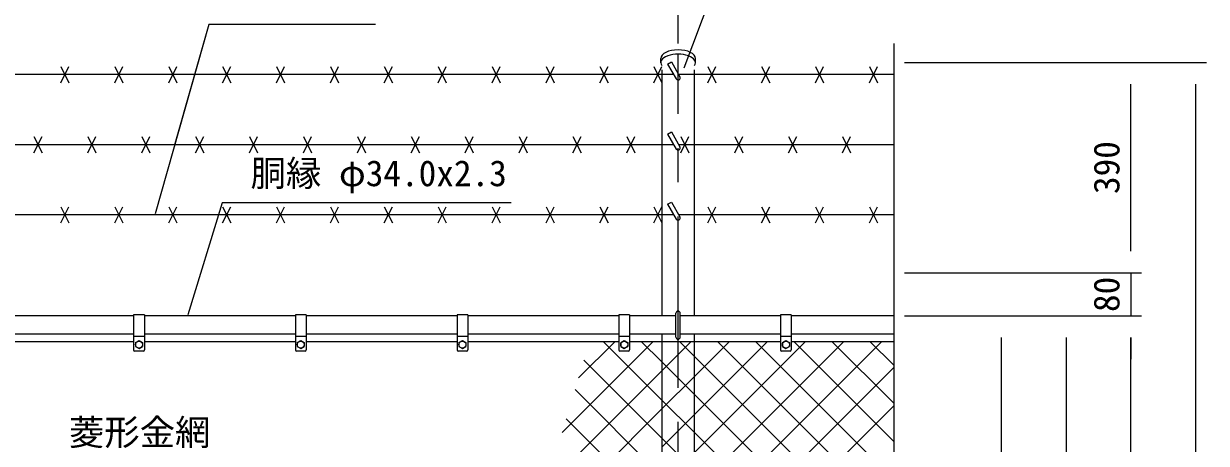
# Model space of a CAD drawing. Units: millimetres, scale not verified. Extents: x -4200 to 4200, y -2970 to 2970.
# Drawn here: x -2599 to -405, y 1024 to 1802 of the extents above; entities that cross this region are included whole.
import ezdxf
from ezdxf.enums import TextEntityAlignment as Align

# ---------------------------------------------------------------- set-up
doc = ezdxf.new("R2010")
doc.units = ezdxf.units.MM
doc.header["$LTSCALE"] = 10
doc.linetypes.add('USER1', pattern=[50.8, 31.75, -6.35, 6.35, -6.35])
for name, color, linetype, lineweight in [('0-0_D-STR1', 1, 'Continuous', 25), ('0-1_D-STR2', 7, 'Continuous', 13), ('0-2_D-STR3', 3, 'Continuous', 13), ('0-3_D-BMK', 2, 'USER1', 13), ('0-4_D-STR-DIM', 7, 'Continuous', 13), ('0-A_D-STR-TXT', 7, 'Continuous', 13)]:
    doc.layers.add(name, color=color, linetype=linetype, lineweight=lineweight)
doc.styles.add('ＭＳ ゴシック', font='')
doc.styles.get('ＭＳ ゴシック').set_extended_font_data('MS Gothic')

msp = doc.modelspace()

# ---------------------------------------------------------------- linework, layer by layer
at = {"layer": '0-0_D-STR1'}
for p, q in [((-1417.07, 1729.71), (-1417.07, 1737.67)), ((-1352.87, 1729.71), (-1352.87, 1737.67)), ((-1415.22, 1716.44), (-1415.22, 1260)), ((-1354.72, 1260), (-1354.72, 1716.44)), ((-2394.97, 1260), (-2674.97, 1260)), ((-2094.97, 1260), (-2374.97, 1260)), ((-1794.97, 1260), (-2074.97, 1260)), ((-1494.97, 1260), (-1774.97, 1260)), ((-1388.97, 1260), (-1474.97, 1260)), ((-1194.97, 1260), (-1380.97, 1260)), ((-984.97, 1260), (-1174.97, 1260)), ((-2394.97, 1226), (-2674.97, 1226)), ((-2094.97, 1226), (-2374.97, 1226)), ((-1794.97, 1226), (-2074.97, 1226)), ((-1494.97, 1226), (-1774.97, 1226)), ((-1388.97, 1226), (-1474.97, 1226)), ((-1415.22, 1226), (-1415.22, -476)), ((-1194.97, 1226), (-1380.97, 1226)), ((-1354.72, -476), (-1354.72, 1226)), ((-984.97, 1226), (-1174.97, 1226))]:
    msp.add_line(p, q, dxfattribs=at)
for centre, start_param, end_param in [((-1384.97, 1729.71), 2.8004339, 6.6243441), ((-1384.97, 1737.67), 3.1415927, 6.2831853)]:
    msp.add_ellipse(centre, major_axis=(-32.1, 0), ratio=0.494803, start_param=start_param, end_param=end_param, dxfattribs=at)
at = {"layer": '0-1_D-STR2'}
for p, q in [((-1600.07, 1044.14), (-1431.21, 1213)), ((-1569.54, 1145.38), (-1501.92, 1213)), ((-1354.72, 1148.07), (-1289.79, 1213)), ((-1354.72, 1077.36), (-1219.08, 1213)), ((-1354.72, 1006.65), (-1148.37, 1213)), ((-1354.72, 935.94), (-1077.66, 1213)), ((-1354.72, 865.22), (-1006.95, 1213)), ((-984.97, 886.04), (-1311.93, 1213)), ((-984.97, 956.75), (-1241.22, 1213)), ((-984.97, 1027.46), (-1170.51, 1213)), ((-984.97, 1098.17), (-1099.8, 1213)), ((-984.97, 1168.88), (-1029.09, 1213)), ((-1415.22, 1033.45), (-1559.72, 1177.95)), ((-1415.22, 1087.57), (-1354.72, 1148.07)), ((-1415.22, 962.74), (-1576.1, 1123.62)), ((-1661.14, 841.66), (-1415.22, 1087.57)), ((-1415.22, 1016.86), (-1354.72, 1077.36)), ((-1415.22, 892.03), (-1592.49, 1069.29)), ((-1354.72, 972.95), (-1415.22, 1033.45))]:
    msp.add_line(p, q, dxfattribs=at)
for points in [[(-1630.6, 942.9), (-1415.22, 1158.28), (-1360.5, 1213)], [(-984.97, 673.91), (-987.06, 676), (-1354.72, 1043.66), (-1415.22, 1104.16), (-1524.06, 1213)], [(-984.97, 744.62), (-1354.72, 1114.37), (-1415.22, 1174.87), (-1453.35, 1213)], [(-984.97, 815.33), (-1354.72, 1185.08), (-1382.64, 1213)], [(-1813.8, 335.44), (-1473.24, 676), (-1415.22, 734.01), (-1354.72, 794.51), (-984.97, 1164.26)], [(-1390.67, 687.86), (-1354.72, 723.8), (-984.97, 1093.55)]]:
    msp.add_lwpolyline(points, dxfattribs=at)
at = {"layer": '0-2_D-STR3'}
for p, q in [((-2529.97, 1692.54), (-2514.97, 1722.54)), ((-2529.97, 1722.54), (-2514.97, 1692.54)), ((-2429.97, 1692.54), (-2414.97, 1722.54)), ((-2429.97, 1722.54), (-2414.97, 1692.54)), ((-2329.97, 1692.54), (-2314.97, 1722.54)), ((-2329.97, 1722.54), (-2314.97, 1692.54)), ((-2229.97, 1692.54), (-2214.97, 1722.54)), ((-2229.97, 1722.54), (-2214.97, 1692.54)), ((-2129.97, 1692.54), (-2114.97, 1722.54)), ((-2129.97, 1722.54), (-2114.97, 1692.54)), ((-2029.97, 1692.54), (-2014.97, 1722.54)), ((-2029.97, 1722.54), (-2014.97, 1692.54)), ((-1929.97, 1692.54), (-1914.97, 1722.54)), ((-1929.97, 1722.54), (-1914.97, 1692.54)), ((-1829.97, 1692.54), (-1814.97, 1722.54)), ((-1829.97, 1722.54), (-1814.97, 1692.54)), ((-1729.97, 1692.54), (-1714.97, 1722.54)), ((-1729.97, 1722.54), (-1714.97, 1692.54)), ((-1629.97, 1692.54), (-1614.97, 1722.54)), ((-1629.97, 1722.54), (-1614.97, 1692.54)), ((-1529.97, 1692.54), (-1514.97, 1722.54)), ((-1529.97, 1722.54), (-1514.97, 1692.54)), ((-1429.97, 1692.54), (-1414.97, 1722.54)), ((-1429.97, 1722.54), (-1414.97, 1692.54)), ((-1404.37, 1727.12), (-1397.44, 1731.12)), ((-1404.37, 1727.12), (-1388.44, 1699.54)), ((-1397.44, 1731.12), (-1381.51, 1703.54)), ((-1329.97, 1692.54), (-1314.97, 1722.54)), ((-1329.97, 1722.54), (-1314.97, 1692.54)), ((-1229.97, 1692.54), (-1214.97, 1722.54)), ((-1229.97, 1722.54), (-1214.97, 1692.54)), ((-1129.97, 1692.54), (-1114.97, 1722.54)), ((-1129.97, 1722.54), (-1114.97, 1692.54)), ((-1029.97, 1692.54), (-1014.97, 1722.54)), ((-1029.97, 1722.54), (-1014.97, 1692.54)), ((-1393.06, 1707.54), (-3383.82, 1707.54)), ((-984.97, 1707.54), (-1383.82, 1707.54)), ((-2579.97, 1562.63), (-2564.97, 1592.63)), ((-2579.97, 1592.63), (-2564.97, 1562.63)), ((-2479.97, 1562.63), (-2464.97, 1592.63)), ((-2479.97, 1592.63), (-2464.97, 1562.63)), ((-2379.97, 1562.63), (-2364.97, 1592.63)), ((-2379.97, 1592.63), (-2364.97, 1562.63)), ((-2279.97, 1562.63), (-2264.97, 1592.63)), ((-2279.97, 1592.63), (-2264.97, 1562.63)), ((-2179.97, 1562.63), (-2164.97, 1592.63)), ((-2179.97, 1592.63), (-2164.97, 1562.63)), ((-2079.97, 1562.63), (-2064.97, 1592.63)), ((-2079.97, 1592.63), (-2064.97, 1562.63)), ((-1979.97, 1562.63), (-1964.97, 1592.63)), ((-1979.97, 1592.63), (-1964.97, 1562.63)), ((-1879.97, 1562.63), (-1864.97, 1592.63)), ((-1879.97, 1592.63), (-1864.97, 1562.63)), ((-1779.97, 1562.63), (-1764.97, 1592.63)), ((-1779.97, 1592.63), (-1764.97, 1562.63)), ((-1679.97, 1562.63), (-1664.97, 1592.63)), ((-1679.97, 1592.63), (-1664.97, 1562.63)), ((-1579.97, 1562.63), (-1564.97, 1592.63)), ((-1579.97, 1592.63), (-1564.97, 1562.63)), ((-1479.97, 1562.63), (-1464.97, 1592.63)), ((-1479.97, 1592.63), (-1464.97, 1562.63)), ((-1404.37, 1597.22), (-1397.44, 1601.22)), ((-1404.37, 1597.22), (-1388.44, 1569.63)), ((-1397.44, 1601.22), (-1381.51, 1573.63)), ((-1379.97, 1562.63), (-1364.97, 1592.63)), ((-1379.97, 1592.63), (-1364.97, 1562.63)), ((-1279.97, 1562.63), (-1264.97, 1592.63)), ((-1279.97, 1592.63), (-1264.97, 1562.63)), ((-1179.97, 1562.63), (-1164.97, 1592.63)), ((-1179.97, 1592.63), (-1164.97, 1562.63)), ((-1079.97, 1562.63), (-1064.97, 1592.63)), ((-1079.97, 1592.63), (-1064.97, 1562.63)), ((-1393.06, 1577.63), (-3383.82, 1577.63)), ((-984.97, 1577.63), (-1383.82, 1577.63)), ((-1404.37, 1467.32), (-1397.44, 1471.32)), ((-1397.44, 1471.32), (-1381.51, 1443.73)), ((-2529.97, 1432.73), (-2514.97, 1462.73)), ((-2529.97, 1462.73), (-2514.97, 1432.73)), ((-2429.97, 1432.73), (-2414.97, 1462.73)), ((-2429.97, 1462.73), (-2414.97, 1432.73)), ((-2329.97, 1432.73), (-2314.97, 1462.73)), ((-2329.97, 1462.73), (-2314.97, 1432.73)), ((-2229.97, 1432.73), (-2214.97, 1462.73)), ((-2229.97, 1462.73), (-2214.97, 1432.73)), ((-2129.97, 1432.73), (-2114.97, 1462.73)), ((-2129.97, 1462.73), (-2114.97, 1432.73)), ((-2029.97, 1432.73), (-2014.97, 1462.73)), ((-2029.97, 1462.73), (-2014.97, 1432.73)), ((-1929.97, 1432.73), (-1914.97, 1462.73)), ((-1929.97, 1462.73), (-1914.97, 1432.73)), ((-1829.97, 1432.73), (-1814.97, 1462.73)), ((-1829.97, 1462.73), (-1814.97, 1432.73)), ((-1729.97, 1432.73), (-1714.97, 1462.73)), ((-1729.97, 1462.73), (-1714.97, 1432.73)), ((-1629.97, 1432.73), (-1614.97, 1462.73)), ((-1629.97, 1462.73), (-1614.97, 1432.73)), ((-1529.97, 1432.73), (-1514.97, 1462.73)), ((-1529.97, 1462.73), (-1514.97, 1432.73)), ((-1429.97, 1432.73), (-1414.97, 1462.73)), ((-1429.97, 1462.73), (-1414.97, 1432.73)), ((-1404.37, 1467.32), (-1388.44, 1439.73)), ((-1329.97, 1432.73), (-1314.97, 1462.73)), ((-1329.97, 1462.73), (-1314.97, 1432.73)), ((-1229.97, 1432.73), (-1214.97, 1462.73)), ((-1229.97, 1462.73), (-1214.97, 1432.73)), ((-1129.97, 1432.73), (-1114.97, 1462.73)), ((-1129.97, 1462.73), (-1114.97, 1432.73)), ((-1029.97, 1432.73), (-1014.97, 1462.73)), ((-1029.97, 1462.73), (-1014.97, 1432.73)), ((-1393.06, 1447.73), (-3383.82, 1447.73)), ((-984.97, 1447.73), (-1383.82, 1447.73)), ((-2394.97, 1262), (-2394.97, 1197)), ((-2374.97, 1262), (-2394.97, 1262)), ((-2374.97, 1262), (-2374.97, 1197)), ((-2094.97, 1262), (-2094.97, 1197)), ((-2074.97, 1262), (-2094.97, 1262)), ((-2074.97, 1262), (-2074.97, 1197)), ((-1794.97, 1262), (-1794.97, 1197)), ((-1774.97, 1262), (-1794.97, 1262)), ((-1774.97, 1262), (-1774.97, 1197)), ((-1494.97, 1262), (-1494.97, 1197)), ((-1474.97, 1262), (-1494.97, 1262)), ((-1474.97, 1262), (-1474.97, 1197)), ((-1388.97, 1221), (-1388.97, 1265)), ((-1380.97, 1221), (-1380.97, 1265)), ((-1194.97, 1262), (-1194.97, 1197)), ((-1174.97, 1262), (-1194.97, 1262)), ((-1174.97, 1262), (-1174.97, 1197)), ((-2674.97, 1213), (-2394.97, 1213)), ((-2374.97, 1222), (-2394.97, 1222)), ((-2391.47, 1210.74), (-2384.97, 1214.5)), ((-2391.47, 1210.74), (-2391.47, 1203.26)), ((-2384.97, 1214.5), (-2378.47, 1210.74)), ((-2378.47, 1210.74), (-2378.47, 1203.26)), ((-2374.97, 1213), (-2094.97, 1213)), ((-2074.97, 1222), (-2094.97, 1222)), ((-2091.47, 1210.74), (-2084.97, 1214.5)), ((-2091.47, 1210.74), (-2091.47, 1203.26)), ((-2084.97, 1214.5), (-2078.47, 1210.74)), ((-2078.47, 1210.74), (-2078.47, 1203.26)), ((-2074.97, 1213), (-1794.97, 1213)), ((-1774.97, 1222), (-1794.97, 1222)), ((-1791.47, 1210.74), (-1784.97, 1214.5)), ((-1791.47, 1210.74), (-1791.47, 1203.26)), ((-1784.97, 1214.5), (-1778.47, 1210.74)), ((-1778.47, 1210.74), (-1778.47, 1203.26)), ((-1774.97, 1213), (-1494.97, 1213)), ((-1474.97, 1222), (-1494.97, 1222)), ((-1491.47, 1210.74), (-1484.97, 1214.5)), ((-1491.47, 1210.74), (-1491.47, 1203.26)), ((-1484.97, 1214.5), (-1478.47, 1210.74)), ((-1478.47, 1210.74), (-1478.47, 1203.26)), ((-1474.97, 1213), (-1194.97, 1213)), ((-1174.97, 1222), (-1194.97, 1222)), ((-1191.47, 1210.74), (-1184.97, 1214.5)), ((-1191.47, 1210.74), (-1191.47, 1203.26)), ((-1184.97, 1214.5), (-1178.47, 1210.74)), ((-1178.47, 1210.74), (-1178.47, 1203.26)), ((-1174.97, 1213), (-984.97, 1213)), ((-2376.97, 1195), (-2392.97, 1195)), ((-2076.97, 1195), (-2092.97, 1195)), ((-1776.97, 1195), (-1792.97, 1195)), ((-1476.97, 1195), (-1492.97, 1195)), ((-1176.97, 1195), (-1192.97, 1195))]:
    msp.add_line(p, q, dxfattribs=at)
for points in [[(-2391.47, 1203.26), (-2384.97, 1199.5), (-2378.47, 1203.26)], [(-2091.47, 1203.26), (-2084.97, 1199.5), (-2078.47, 1203.26)], [(-1791.47, 1203.26), (-1784.97, 1199.5), (-1778.47, 1203.26)], [(-1491.47, 1203.26), (-1484.97, 1199.5), (-1478.47, 1203.26)], [(-1191.47, 1203.26), (-1184.97, 1199.5), (-1178.47, 1203.26)]]:
    msp.add_lwpolyline(points, dxfattribs=at)
for centre in [(-2384.97, 1207), (-2084.97, 1207), (-1784.97, 1207), (-1484.97, 1207), (-1184.97, 1207)]:
    msp.add_circle(centre, 6.49, dxfattribs=at)
for centre, radius, start, end in [((-1384.97, 1701.54), 4, 210, 30), ((-1384.97, 1571.63), 4, 210, 30), ((-1384.97, 1441.73), 4, 210, 30), ((-1384.97, 1265), 4, 0, 180), ((-1384.97, 1221), 4, 180, 0), ((-2392.97, 1197), 2, 180, 270), ((-2376.97, 1197), 2, 270, 0), ((-2092.97, 1197), 2, 180, 270), ((-2076.97, 1197), 2, 270, 0), ((-1792.97, 1197), 2, 180, 270), ((-1776.97, 1197), 2, 270, 0), ((-1492.97, 1197), 2, 180, 270), ((-1476.97, 1197), 2, 270, 0), ((-1192.97, 1197), 2, 180, 270), ((-1176.97, 1197), 2, 270, 0)]:
    msp.add_arc(centre, radius, start, end, dxfattribs=at)
at = {"layer": '0-3_D-BMK'}
msp.add_line((-1384.97, -905), (-1384.97, 1745), dxfattribs=at)
at = {"layer": '0-4_D-STR-DIM'}
for p, q in [((-1384.97, 1765), (-1384.97, 2040)), ((-1384.97, 1765), (-1384.97, 2040)), ((-984.97, 1765), (-984.97, 400.65)), ((-964.97, 1730), (-404.97, 1730)), ((-964.97, 1730), (-524.97, 1730)), ((-544.97, 1380), (-544.97, 1690)), ((-424.97, 1690), (-424.97, -500)), ((-544.97, 1380), (-544.97, 1420)), ((-964.97, 1340), (-524.97, 1340)), ((-964.97, 1340), (-524.97, 1340)), ((-544.97, 1340), (-544.97, 1260)), ((-964.97, 1260), (-644.97, 1260)), ((-964.97, 1260), (-524.97, 1260)), ((-964.97, 1260), (-764.97, 1260)), ((-964.97, 1260), (-524.97, 1260)), ((-784.97, 710), (-784.97, 1220)), ((-664.97, 1220), (-664.97, -470)), ((-544.97, -500), (-544.97, 1220)), ((-544.97, 1220), (-544.97, 1180))]:
    msp.add_line(p, q, dxfattribs=at)
at = {"layer": '0-A_D-STR-TXT'}
for q in [(-2318.45, 1579.56), (-2281.6, 1709.46)]:
    msp.add_line((-2255.73, 1800.68), q, dxfattribs=at)
for points in [[(-789.58, 1853), (-1324.26, 1853), (-1374.29, 1719.44)], [(-1946.18, 1800.68), (-2255.73, 1800.68), (-2355.3, 1449.65)], [(-1694.5, 1469.97), (-2230.45, 1469.97), (-2294.39, 1261.91)]]:
    msp.add_lwpolyline(points, dxfattribs=at)

# ---------------------------------------------------------------- texts
at = {"layer": '0-4_D-STR-DIM', "style": 'ＭＳ ゴシック'}
for s, p in [('390', (-551.72, 1486.12)), ('80', (-551.72, 1267.37))]:
    msp.add_text(s, height=48.09, rotation=90, dxfattribs=at).set_placement(p, align=Align.BOTTOM_LEFT)
at = {"layer": '0-A_D-STR-TXT', "style": 'ＭＳ ゴシック'}
for s, p in [('胴縁 φ34.0x2.3', (-2178.01, 1486.24)), ('菱形金網', (-2514.92, 1005.9))]:
    msp.add_text(s, height=48.09, dxfattribs=at).set_placement(p, align=Align.BOTTOM_LEFT)

doc.saveas('drawing.dxf')
